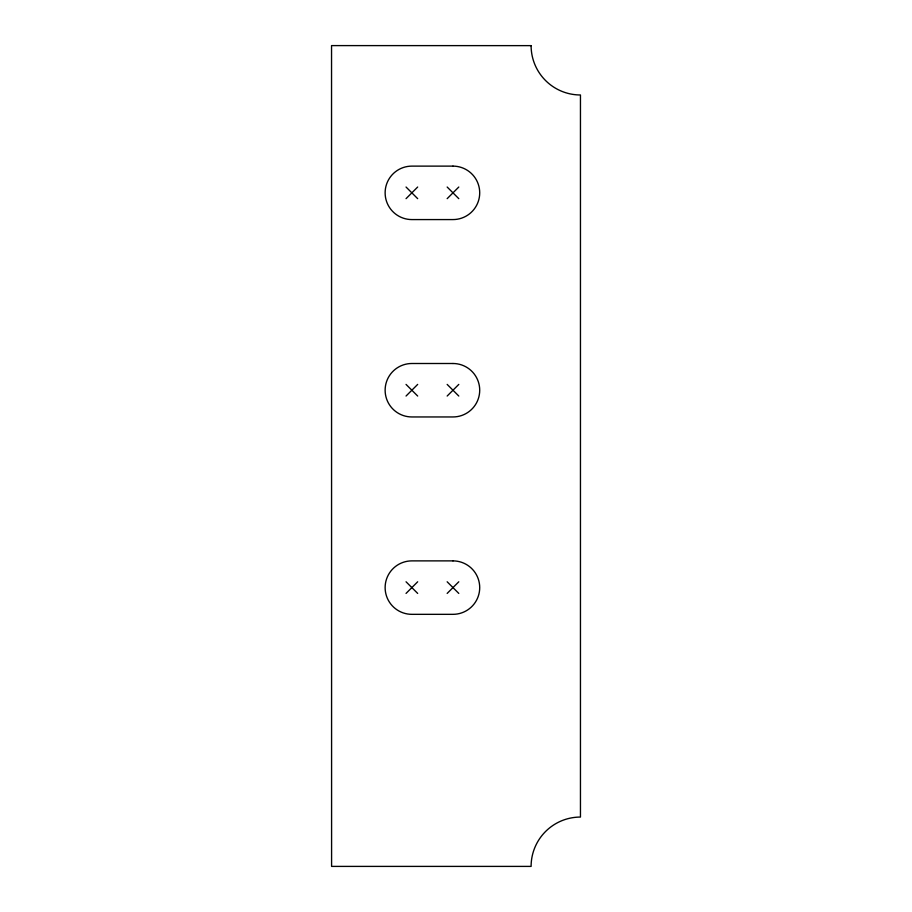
<?xml version="1.0" encoding="UTF-8"?>
<svg xmlns="http://www.w3.org/2000/svg" width="912" height="912" viewBox="0 0 912 912"><rect width="100%" height="100%" fill="white"/><g stroke="black" fill="none" stroke-linecap="round" stroke-linejoin="round"><path stroke-width="1.37" d="M406.045 198.656L417.673 187.028M447.165 198.656L458.793 187.028M406.045 396.036L417.673 384.408M447.165 396.036L458.793 384.408M406.045 593.416L417.673 581.788M447.165 593.416L458.793 581.788M447.165 187.028L458.793 198.656M406.045 187.028L417.673 198.656M447.165 384.408L458.793 396.036M406.045 384.408L417.673 396.036M447.165 581.788L458.793 593.416M406.045 581.788L417.673 593.416M531.103 45.634L331.546 45.6L331.592 866.4L531.103 866.4A49.339 49.339 0 0 1 580.454 817.061L580.454 94.973A49.339 49.339 0 0 1 531.103 45.634M452.979 166.121L411.859 166.121A26.733 26.733 0 0 0 385.126 192.842A26.733 26.733 0 0 0 411.859 219.575L452.979 219.575A26.733 26.733 0 0 0 479.712 192.842A26.733 26.733 0 0 0 452.979 166.121M452.979 363.5L411.859 363.5A26.733 26.733 0 0 0 385.126 390.222A26.733 26.733 0 0 0 411.859 416.955L452.979 416.955A26.733 26.733 0 0 0 479.712 390.222A26.733 26.733 0 0 0 452.979 363.5M452.979 560.88L411.859 560.88A26.733 26.733 0 0 0 385.126 587.602A26.733 26.733 0 0 0 411.859 614.335L452.979 614.335A26.733 26.733 0 0 0 479.712 587.602A26.733 26.733 0 0 0 452.979 560.88"/></g></svg>
